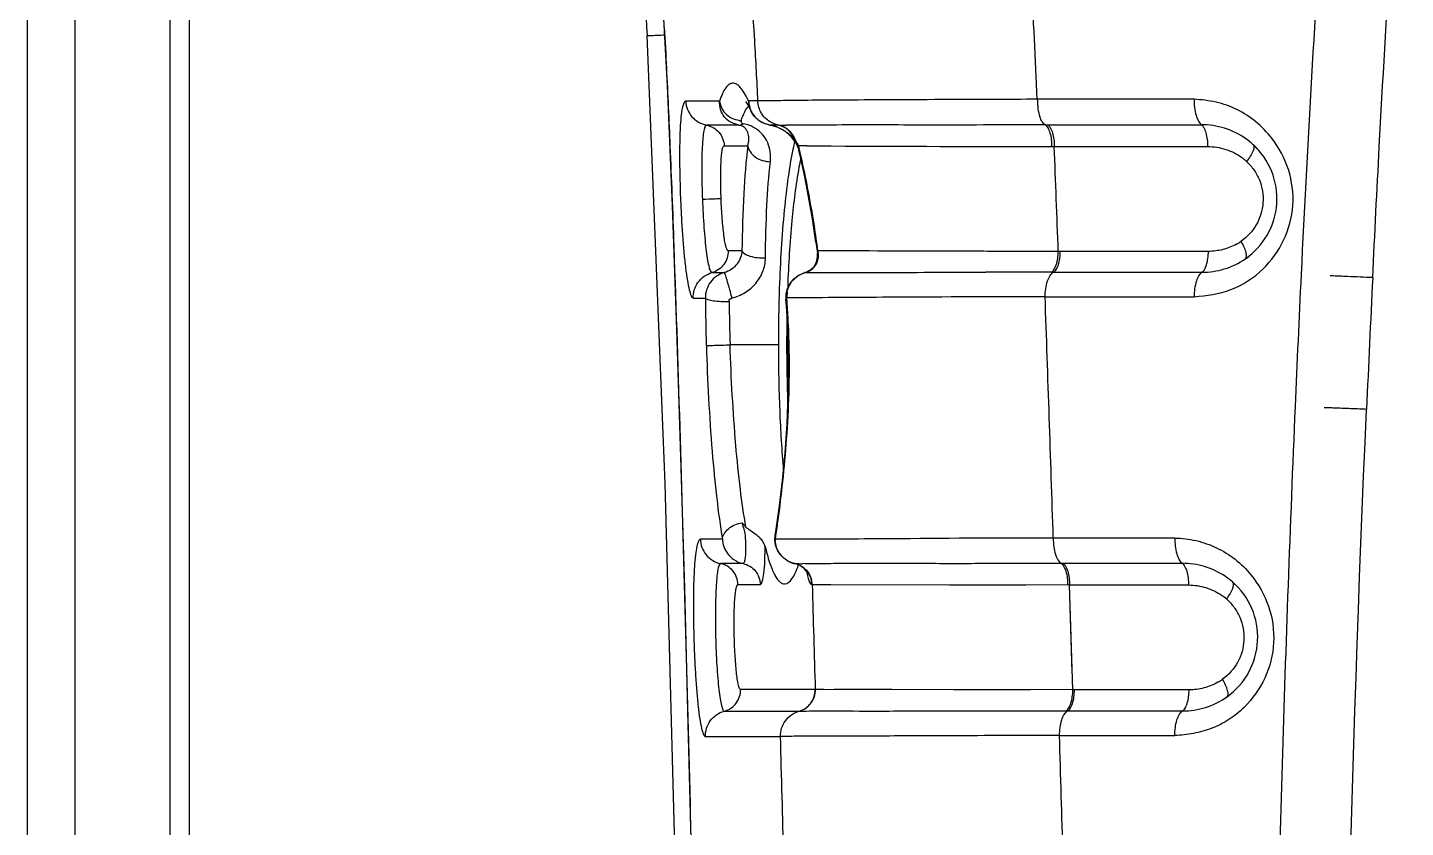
# Model space of a CAD drawing. Header units: millimetres. Extents: x -73584 to -37571, y -61249 to -50748.
# Drawn here: x -48269.71 to -48250.87, y -55077.31 to -55066.37 of the extents above; entities that cross this region are included whole.
import ezdxf

# ---------------------------------------------------------------- set-up
doc = ezdxf.new("R2010")
doc.units = ezdxf.units.MM
doc.header["$LTSCALE"] = 200
for name, color, linetype in [('1', 7, 'Continuous'), ('DIM', 3, 'Continuous'), ('SOLID_1', 7, 'Continuous')]:
    doc.layers.add(name, color=color, linetype=linetype)

# ---------------------------------------------------------------- blocks, each defined once
blk = doc.blocks.new('5569')
at = {"color": 7, "linetype": 'Continuous'}
for p, q in [((-46036.839, -55050.315), (-46036.839, -54818.218)), ((-46037.101, -55042.922), (-46037.101, -54825.611)), ((-46039.052, -55041.77), (-46039.052, -54826.763)), ((-46038.402, -55041.77), (-46038.402, -54826.763))]:
    blk.add_line(p, q, dxfattribs=at)
at = {"layer": '1', "color": 7, "linetype": 'Continuous'}
for p, q in [((-46029.588, -54890.932), (-46030.051, -54890.933)), ((-46029.214, -54890.957), (-46029.229, -54890.937)), ((-46029.171, -54890.93), (-46029.192, -54890.93)), ((-46029.065, -54890.93), (-46029.171, -54890.93)), ((-46023.099, -54890.907), (-46025.243, -54890.907)), ((-46029.323, -54891.26), (-46029.768, -54891.26)), ((-46028.896, -54891.26), (-46028.894, -54891.26)), ((-46028.787, -54891.26), (-46028.896, -54891.26)), ((-46028.779, -54891.26), (-46028.786, -54891.26)), ((-46028.621, -54891.408), (-46028.643, -54891.388)), ((-46025.137, -54891.255), (-46023, -54891.255)), ((-46029.525, -54891.542), (-46029.202, -54891.543)), ((-46028.542, -54891.512), (-46028.546, -54891.505)), ((-46028.546, -54891.505), (-46028.546, -54891.505)), ((-46028.537, -54891.521), (-46028.542, -54891.512)), ((-46028.394, -54891.543), (-46028.246, -54891.545)), ((-46028.393, -54891.544), (-46028.246, -54891.544)), ((-46025.273, -54891.552), (-46025.047, -54891.553)), ((-46025.047, -54891.553), (-46022.915, -54891.553)), ((-46022.214, -54891.607), (-46022.292, -54891.528)), ((-46028.504, -54891.594), (-46028.502, -54891.603)), ((-46028.477, -54891.715), (-46028.503, -54891.603)), ((-46028.271, -54892.862), (-46028.251, -54893.011)), ((-46029.282, -54892.979), (-46029.472, -54892.979)), ((-46027.903, -54892.981), (-46028.243, -54892.98)), ((-46024.957, -54892.988), (-46025.102, -54892.988)), ((-46024.928, -54892.988), (-46024.957, -54892.988)), ((-46022.903, -54892.988), (-46024.928, -54892.988)), ((-46022.398, -54893.09), (-46022.31, -54893.021)), ((-46029.692, -54893.279), (-46029.524, -54893.279)), ((-46028.42, -54893.278), (-46028.425, -54893.279)), ((-46028.425, -54893.279), (-46028.425, -54893.279)), ((-46026.043, -54893.273), (-46025.946, -54893.273)), ((-46025.053, -54893.274), (-46022.993, -54893.274)), ((-46028.657, -54893.474), (-46028.658, -54893.492)), ((-46029.948, -54893.628), (-46029.782, -54893.628)), ((-46028.679, -54893.64), (-46028.679, -54893.64)), ((-46028.509, -54893.624), (-46028.669, -54893.625)), ((-46028.668, -54893.639), (-46028.669, -54893.625)), ((-46025.136, -54893.608), (-46023.099, -54893.608)), ((-46028.667, -54893.827), (-46028.668, -54893.867)), ((-46028.784, -54894.266), (-46029.445, -54894.266)), ((-46029.549, -54896.926), (-46029.851, -54896.926)), ((-46028.827, -54896.874), (-46028.826, -54896.869)), ((-46028.825, -54896.925), (-46028.827, -54896.874)), ((-46023.363, -54896.91), (-46025.025, -54896.91)), ((-46029.266, -54897.259), (-46029.574, -54897.259)), ((-46028.563, -54897.259), (-46028.563, -54897.259)), ((-46028.561, -54897.259), (-46028.563, -54897.259)), ((-46028.557, -54897.259), (-46028.561, -54897.259)), ((-46024.919, -54897.255), (-46023.262, -54897.255)), ((-46029.337, -54897.545), (-46029.03, -54897.545)), ((-46028.326, -54897.545), (-46028.322, -54897.545)), ((-46028.323, -54897.545), (-46024.803, -54897.551)), ((-46028.067, -54897.546), (-46026.444, -54897.55)), ((-46024.766, -54898.748), (-46024.803, -54897.551)), ((-46024.758, -54898.987), (-46024.803, -54897.551)), ((-46024.803, -54897.551), (-46023.176, -54897.552)), ((-46022.496, -54897.587), (-46022.574, -54897.511)), ((-46028.164, -54898.981), (-46029.3, -54898.98)), ((-46024.758, -54898.987), (-46028.277, -54898.981)), ((-46027.821, -54898.982), (-46028.019, -54898.981)), ((-46023.168, -54898.987), (-46024.758, -54898.987)), ((-46022.649, -54899.081), (-46022.561, -54899.011)), ((-46029.523, -54899.278), (-46028.502, -54899.278)), ((-46028.501, -54899.278), (-46028.498, -54899.278)), ((-46024.853, -54899.275), (-46023.258, -54899.275)), ((-46029.782, -54899.625), (-46028.755, -54899.625)), ((-46024.94, -54899.611), (-46023.363, -54899.611))]:
    blk.add_line(p, q, dxfattribs=at)
for points in [[(-46029.882, -54905.249), (-46029.922, -54903.371), (-46029.968, -54901.381), (-46030.016, -54899.458), (-46030.065, -54897.599), (-46030.118, -54895.799), (-46030.172, -54894.055), (-46030.231, -54892.365), (-46030.299, -54890.724), (-46030.388, -54889.13), (-46030.504, -54887.581), (-46030.664, -54886.077), (-46030.891, -54884.627), (-46031.201, -54883.234), (-46031.556, -54882.042)], [(-46029.17, -54891.041), (-46029.185, -54891.01), (-46029.214, -54890.957)], [(-46028.894, -54891.26), (-46028.901, -54891.259), (-46028.916, -54891.256), (-46028.932, -54891.252), (-46028.948, -54891.247), (-46028.966, -54891.241), (-46028.984, -54891.234), (-46029.002, -54891.226), (-46029.02, -54891.217), (-46029.037, -54891.207), (-46029.052, -54891.196), (-46029.067, -54891.185), (-46029.08, -54891.174), (-46029.093, -54891.161), (-46029.104, -54891.149), (-46029.115, -54891.136), (-46029.125, -54891.124), (-46029.133, -54891.111), (-46029.141, -54891.099), (-46029.148, -54891.086), (-46029.154, -54891.075), (-46029.159, -54891.064), (-46029.162, -54891.056), (-46029.164, -54891.053)], [(-46028.643, -54891.388), (-46028.667, -54891.368), (-46028.692, -54891.349), (-46028.718, -54891.331), (-46028.745, -54891.314), (-46028.774, -54891.3), (-46028.804, -54891.286), (-46028.838, -54891.274), (-46028.876, -54891.264), (-46028.894, -54891.26)], [(-46028.546, -54891.505), (-46028.548, -54891.501), (-46028.564, -54891.476), (-46028.582, -54891.453), (-46028.601, -54891.43), (-46028.621, -54891.408)], [(-46028.504, -54891.594), (-46028.517, -54891.556), (-46028.535, -54891.519)], [(-46028.271, -54892.862), (-46028.319, -54892.543), (-46028.37, -54892.243), (-46028.423, -54891.966), (-46028.477, -54891.715)], [(-46028.425, -54893.279), (-46028.396, -54893.269), (-46028.338, -54893.236), (-46028.292, -54893.188), (-46028.262, -54893.129), (-46028.249, -54893.064), (-46028.251, -54893.011)], [(-46027.905, -54892.981), (-46028.09, -54892.981), (-46028.243, -54892.98)], [(-46028.679, -54893.64), (-46028.677, -54893.57), (-46028.659, -54893.495), (-46028.624, -54893.425), (-46028.574, -54893.364), (-46028.512, -54893.316), (-46028.442, -54893.284), (-46028.425, -54893.279)], [(-46028.648, -54894.273), (-46028.652, -54894.137), (-46028.659, -54893.967), (-46028.669, -54893.797), (-46028.68, -54893.64)], [(-46028.826, -54896.869), (-46028.813, -54896.786), (-46028.767, -54896.471), (-46028.726, -54896.122), (-46028.692, -54895.745), (-46028.665, -54895.347), (-46028.649, -54894.935), (-46028.645, -54894.513), (-46028.648, -54894.273)], [(-46028.563, -54897.259), (-46028.594, -54897.251), (-46028.655, -54897.225), (-46028.711, -54897.186), (-46028.759, -54897.136), (-46028.796, -54897.076), (-46028.822, -54897.006), (-46028.831, -54896.932), (-46028.827, -54896.874)], [(-46028.498, -54897.281), (-46028.545, -54897.263), (-46028.562, -54897.259)], [(-46028.387, -54897.378), (-46028.386, -54897.383), (-46028.383, -54897.392), (-46028.384, -54897.388), (-46028.392, -54897.375), (-46028.407, -54897.353), (-46028.43, -54897.328), (-46028.46, -54897.304), (-46028.498, -54897.281)], [(-46028.323, -54897.545), (-46028.21, -54897.545), (-46028.067, -54897.546)], [(-46026.444, -54897.55), (-46025.941, -54897.55), (-46025.402, -54897.551)], [(-46028.281, -54898.981), (-46028.468, -54898.981), (-46028.652, -54898.981), (-46028.83, -54898.981), (-46029, -54898.981), (-46029.157, -54898.98), (-46029.3, -54898.98)], [(-46026.383, -54898.985), (-46027.232, -54898.983), (-46027.821, -54898.982)], [(-46025.335, -54898.985), (-46025.877, -54898.985), (-46026.383, -54898.985)], [(-46029.782, -54899.625), (-46029.638, -54899.624), (-46029.48, -54899.625)]]:
    blk.add_lwpolyline(points, dxfattribs=at)
for centre, radius, start, end in [((-46134.1, -54895.68), 103.92, 2.86613, 3.17436), ((-46157.202, -54896.814), 127.049, 2.37575, 2.85562), ((-46030.476, -54891.525), 1.415, 24.8482, 25.4213), ((-46028.935, -54890.935), 0.258, 204.1982, 214.2335), ((-46028.845, -54891.549), 0.295, 38.6478, 78.5603), ((-46028.595, -54879.167), 12.094, 269.1305, 269.6067), ((-46028.852, -54891.554), 0.304, 19.1672, 38.6278), ((-46204.693, -54898.808), 174.582, 2.16446, 2.38376), ((-46024.855, -54892.352), 3.807, 166.7257, 168.49), ((-46028.909, -54891.732), 0.442, 36.7637, 38.9834), ((-46028.9, -54891.73), 0.436, 34.9231, 36.9016), ((-46028.393, -54891.442), 0.161, 189.3797, 202.7281), ((-46028.885, -54891.719), 0.417, 32.8833, 34.9227), ((-46028.387, -54891.439), 0.167, 202.7153, 208.2101), ((-46028.331, -54891.562), 0.177, 173.8518, 186.9035), ((-46028.612, -54939.539), 47.995, 89.7384, 89.8744), ((-46038.598, -54893.993), 10.384, 13.3522, 13.6478), ((-46028.337, -54891.563), 0.171, 186.9555, 192.3635), ((-46024.793, -54170.051), 721.502, 269.725766, 269.961857), ((-46307.303, -54903.194), 282.531, 2.07018, 2.36144), ((-46022.967, -54892.266), 1.001, 304.6477, 47.5268), ((-46022.996, -54892.299), 1.044, 47.5524, 54.4547), ((-46024.187, -54892.627), 4.387, 167.9367, 169.6234), ((-46039.568, -54894.222), 11.381, 12.5622, 13.3422), ((-46022.897, -54892.32), 0.763, 47.4882, 53.0475), ((-46277.977, -54901.575), 247.919, 2.0006, 2.16387), ((-46022.853, -54892.284), 0.691, 298.9227, 305.0506), ((-46611.177, -54913.125), 581.319, 1.73243, 1.99181), ((-46028.505, -54893.045), 0.27, 7.7997, 13.9155), ((-46025.85, -55166.359), 273.086, 89.83273, 90.01998), ((-45695.194, -54908.894), 326.814, 177.26608, 177.58295), ((-45998.466, -54893.316), 31.318, 180.5707, 181.7566), ((-46006.544, -54894.256), 22.24, 178.4045, 179.0188), ((-46007.399, -54894.232), 21.385, 178.008, 178.4037), ((-46028.308, -54893.614), 0.361, 169.5034, 181.7425), ((-46040.693, -54894.554), 12.06, 3.3868, 4.3497), ((-47118.464, -54932.252), 1094.01, 1.851284, 2.024287), ((-45999.795, -54893.276), 29.666, 180.7651, 181.913), ((-46040.557, -54894.546), 11.924, 1.3106, 3.3897), ((-46005.955, -54894.266), 22.829, 179.0174, 180.0006), ((-46007.189, -54894.266), 21.482, 178.9347, 180.0007), ((-46007.471, -54894.268), 21.2, 179.996, 182.2362), ((-46890.321, -54921.604), 860.591, 1.380618, 1.734818), ((-46039.499, -54895.213), 10.81, 351.1432, 352.2936), ((-46037.593, -54895.507), 8.881, 350.8109, 351.1276), ((-46025.261, -54972.998), 76.088, 89.82246, 89.98384), ((-46024.162, -54896.916), 0.863, 179.5591, 184.3976), ((-46028.49, -54896.932), 0.335, 244.1199, 246.6613), ((-46028.491, -54896.934), 0.333, 246.6585, 257.9178), ((-46028.622, -54897.545), 0.293, 69.107, 77.9764), ((-46028.364, -54885.969), 11.292, 269.0202, 269.5359), ((-46028.632, -54897.553), 0.306, 1.4448, 14.1202), ((-46028.628, -54897.553), 0.306, 1.4644, 14.0255), ((-45352.531, -54878.841), 676.049, 181.585407, 181.707108), ((-46023.259, -54898.3), 1.045, 49.0364, 55.702), ((-46023.23, -54898.266), 1.001, 305.5174, 49.0101), ((-46023.159, -54898.32), 0.765, 48.9684, 54.6284), ((-46023.117, -54898.279), 0.695, 299.6479, 305.9208), ((-46864.239, -54923.119), 835.814, 1.384518, 1.610751), ((-46834.299, -54924.336), 809.737, 1.516098, 1.749797)]:
    blk.add_arc(centre, radius, start, end, dxfattribs=at)
for points, knots in [([(-46021.175, -54886.092), (-46021.226, -54886.692), (-46021.415, -54889.095), (-46021.55, -54891.501), (-46021.636, -54893.306)], [0, 0, 0, 0, 0.250138, 1, 1, 1, 1]), ([(-46025.243, -54890.907), (-46025.268, -54890.356), (-46025.323, -54889.255), (-46025.396, -54888.154), (-46025.44, -54887.604)], [0, 0, 0, 0, 0.499549, 1, 1, 1, 1]), ([(-46029.063, -54890.93), (-46029.076, -54890.656), (-46029.136, -54889.561), (-46029.22, -54888.466), (-46029.306, -54887.647)], [0, 0, 0, 0, 0.249896, 1, 1, 1, 1]), ([(-46029.198, -54890.918), (-46029.214, -54890.883), (-46029.246, -54890.823), (-46029.299, -54890.748), (-46029.351, -54890.7), (-46029.409, -54890.682), (-46029.465, -54890.704), (-46029.511, -54890.756), (-46029.553, -54890.834), (-46029.576, -54890.897), (-46029.588, -54890.932)], [0, 0, 0, 0, 0.177699, 0.318439, 0.424728, 0.506879, 0.587481, 0.690036, 0.826296, 1, 1, 1, 1]), ([(-46030.051, -54890.933), (-46030.063, -54890.937), (-46030.077, -54890.959), (-46030.089, -54890.992), (-46030.105, -54891.054), (-46030.119, -54891.16), (-46030.129, -54891.321), (-46030.135, -54891.521), (-46030.136, -54891.84), (-46030.127, -54892.178), (-46030.111, -54892.523), (-46030.096, -54892.772), (-46030.077, -54893.002), (-46030.055, -54893.204), (-46030.032, -54893.373), (-46030.008, -54893.501), (-46029.985, -54893.58), (-46029.966, -54893.618), (-46029.954, -54893.627), (-46029.948, -54893.628)], [0, 0, 0, 0, 0.013566, 0.025002, 0.040222, 0.082882, 0.14243, 0.21705, 0.30285, 0.492169, 0.588586, 0.681135, 0.766301, 0.841552, 0.904632, 0.953076, 0.984862, 0.994277, 1, 1, 1, 1]), ([(-46030.051, -54890.933), (-46030.047, -54891.009), (-46029.987, -54891.164), (-46029.843, -54891.246), (-46029.768, -54891.26)], [0, 0, 0, 0, 0.497554, 1, 1, 1, 1]), ([(-46029.588, -54890.932), (-46029.581, -54891.001), (-46029.524, -54891.106), (-46029.4, -54891.179), (-46029.327, -54891.196), (-46029.292, -54891.198)], [0, 0, 0, 0, 0.486626, 0.749849, 1, 1, 1, 1]), ([(-46029.323, -54891.26), (-46029.362, -54891.252), (-46029.437, -54891.228), (-46029.53, -54891.153), (-46029.58, -54891.047), (-46029.588, -54890.97), (-46029.588, -54890.932)], [0, 0, 0, 0, 0.255692, 0.505668, 0.753215, 1, 1, 1, 1]), ([(-46029.292, -54891.198), (-46029.279, -54891.156), (-46029.253, -54891.087), (-46029.212, -54891.022), (-46029.189, -54891.001)], [0, 0, 0, 0, 0.585369, 1, 1, 1, 1]), ([(-46029.192, -54890.93), (-46029.192, -54890.94), (-46029.191, -54890.977), (-46029.181, -54891.015), (-46029.17, -54891.041)], [0, 0, 0, 0, 0.241439, 1, 1, 1, 1]), ([(-46029.192, -54890.93), (-46029.19, -54890.943), (-46029.184, -54890.993), (-46029.169, -54891.043), (-46029.151, -54891.077)], [0, 0, 0, 0, 0.246784, 1, 1, 1, 1]), ([(-46028.982, -54891.145), (-46028.995, -54891.129), (-46029.039, -54891.066), (-46029.062, -54890.988), (-46029.065, -54890.931)], [0, 0, 0, 0, 0.260768, 1, 1, 1, 1]), ([(-46027.453, -54890.916), (-46027.665, -54890.917), (-46028.034, -54890.919), (-46028.505, -54890.922), (-46028.829, -54890.928), (-46028.998, -54890.927), (-46029.063, -54890.93)], [0, 0, 0, 0, 0.395651, 0.686977, 0.878373, 1, 1, 1, 1]), ([(-46025.243, -54890.907), (-46025.443, -54890.908), (-46026.179, -54890.91), (-46026.916, -54890.913), (-46027.453, -54890.916)], [0, 0, 0, 0, 0.270812, 1, 1, 1, 1]), ([(-46025.243, -54890.907), (-46025.243, -54890.95), (-46025.238, -54891.032), (-46025.22, -54891.112), (-46025.207, -54891.148)], [0, 0, 0, 0, 0.52807, 1, 1, 1, 1]), ([(-46023.099, -54890.907), (-46023.099, -54890.98), (-46023.09, -54891.085), (-46023.047, -54891.201), (-46023.017, -54891.243), (-46023, -54891.255)], [0, 0, 0, 0, 0.596458, 0.830155, 1, 1, 1, 1]), ([(-46022.036, -54891.44), (-46022.1, -54891.358), (-46022.245, -54891.208), (-46022.463, -54891.066), (-46022.652, -54890.986), (-46022.847, -54890.931), (-46022.998, -54890.913), (-46023.099, -54890.907)], [0, 0, 0, 0, 0.254776, 0.505766, 0.630039, 0.753626, 1, 1, 1, 1]), ([(-46029.292, -54891.198), (-46029.294, -54891.205), (-46029.295, -54891.218), (-46029.284, -54891.235), (-46029.273, -54891.24), (-46029.266, -54891.241)], [0, 0, 0, 0, 0.398678, 0.632776, 1, 1, 1, 1]), ([(-46028.786, -54891.26), (-46028.804, -54891.256), (-46028.878, -54891.235), (-46028.944, -54891.189), (-46028.982, -54891.145)], [0, 0, 0, 0, 0.242536, 1, 1, 1, 1]), ([(-46025.137, -54891.255), (-46025.153, -54891.245), (-46025.181, -54891.211), (-46025.199, -54891.171), (-46025.207, -54891.148)], [0, 0, 0, 0, 0.431397, 1, 1, 1, 1]), ([(-46029.768, -54891.26), (-46029.777, -54891.26), (-46029.789, -54891.28), (-46029.797, -54891.307), (-46029.808, -54891.358), (-46029.818, -54891.443), (-46029.827, -54891.568), (-46029.831, -54891.72), (-46029.833, -54891.96), (-46029.828, -54892.149), (-46029.823, -54892.279)], [0, 0, 0, 0, 0.026716, 0.051752, 0.085362, 0.177654, 0.300996, 0.450866, 0.62175, 1, 1, 1, 1]), ([(-46029.768, -54891.26), (-46029.704, -54891.273), (-46029.579, -54891.343), (-46029.528, -54891.477), (-46029.525, -54891.542)], [0, 0, 0, 0, 0.499178, 1, 1, 1, 1]), ([(-46029.323, -54891.26), (-46029.319, -54891.261), (-46029.298, -54891.261), (-46029.279, -54891.251), (-46029.266, -54891.241)], [0, 0, 0, 0, 0.223861, 1, 1, 1, 1]), ([(-46029.202, -54891.543), (-46029.194, -54891.514), (-46029.185, -54891.459), (-46029.192, -54891.391), (-46029.209, -54891.344), (-46029.228, -54891.309), (-46029.266, -54891.276), (-46029.302, -54891.265), (-46029.323, -54891.26)], [0, 0, 0, 0, 0.253993, 0.473057, 0.578822, 0.688123, 0.811508, 1, 1, 1, 1]), ([(-46029.151, -54891.277), (-46029.159, -54891.273), (-46029.197, -54891.258), (-46029.236, -54891.247), (-46029.266, -54891.241)], [0, 0, 0, 0, 0.232513, 1, 1, 1, 1]), ([(-46029.018, -54891.37), (-46029.027, -54891.361), (-46029.067, -54891.324), (-46029.113, -54891.294), (-46029.151, -54891.277)], [0, 0, 0, 0, 0.231971, 1, 1, 1, 1]), ([(-46028.929, -54891.505), (-46028.934, -54891.492), (-46028.957, -54891.443), (-46028.99, -54891.399), (-46029.018, -54891.37)], [0, 0, 0, 0, 0.247518, 1, 1, 1, 1]), ([(-46028.896, -54891.26), (-46028.887, -54891.261), (-46028.856, -54891.267), (-46028.826, -54891.276), (-46028.806, -54891.284)], [0, 0, 0, 0, 0.283908, 1, 1, 1, 1]), ([(-46028.806, -54891.284), (-46028.779, -54891.294), (-46028.73, -54891.318), (-46028.647, -54891.371), (-46028.594, -54891.419), (-46028.565, -54891.455)], [0, 0, 0, 0, 0.287109, 0.540554, 1, 1, 1, 1]), ([(-46027.989, -54891.259), (-46028.067, -54891.259), (-46028.297, -54891.261), (-46028.527, -54891.262), (-46028.678, -54891.261)], [0, 0, 0, 0, 0.339597, 1, 1, 1, 1]), ([(-46025.137, -54891.255), (-46025.417, -54891.257), (-46025.959, -54891.259), (-46026.91, -54891.261), (-46027.581, -54891.256), (-46027.989, -54891.259)], [0, 0, 0, 0, 0.294525, 0.570008, 1, 1, 1, 1]), ([(-46025.137, -54891.255), (-46025.122, -54891.265), (-46025.094, -54891.301), (-46025.055, -54891.4), (-46025.046, -54891.489), (-46025.047, -54891.553)], [0, 0, 0, 0, 0.173118, 0.407596, 1, 1, 1, 1]), ([(-46025.101, -54891.255), (-46025.086, -54891.265), (-46025.059, -54891.3), (-46025.031, -54891.37), (-46025.015, -54891.457), (-46025.011, -54891.52), (-46025.011, -54891.553)], [0, 0, 0, 0, 0.169063, 0.406751, 0.697843, 1, 1, 1, 1]), ([(-46023, -54891.255), (-46022.985, -54891.265), (-46022.96, -54891.301), (-46022.934, -54891.37), (-46022.918, -54891.457), (-46022.915, -54891.52), (-46022.915, -54891.553)], [0, 0, 0, 0, 0.165848, 0.403076, 0.695651, 1, 1, 1, 1]), ([(-46022.389, -54891.449), (-46022.478, -54891.386), (-46022.676, -54891.288), (-46022.893, -54891.255), (-46023, -54891.255)], [0, 0, 0, 0, 0.506315, 1, 1, 1, 1]), ([(-46029.567, -54892.268), (-46029.571, -54892.176), (-46029.574, -54892.041), (-46029.572, -54891.871), (-46029.568, -54891.762), (-46029.562, -54891.673), (-46029.553, -54891.605), (-46029.544, -54891.564), (-46029.532, -54891.544), (-46029.525, -54891.542)], [0, 0, 0, 0, 0.377763, 0.548513, 0.698358, 0.82213, 0.914857, 0.972278, 1, 1, 1, 1]), ([(-46029.202, -54891.543), (-46029.228, -54891.76), (-46029.264, -54892.238), (-46029.278, -54892.718), (-46029.282, -54892.979)], [0, 0, 0, 0, 0.455259, 1, 1, 1, 1]), ([(-46029.202, -54891.543), (-46029.198, -54891.571), (-46029.173, -54891.631), (-46029.101, -54891.703), (-46029.003, -54891.749), (-46028.93, -54891.76), (-46028.894, -54891.761)], [0, 0, 0, 0, 0.211669, 0.462335, 0.735867, 1, 1, 1, 1]), ([(-46028.894, -54891.761), (-46028.89, -54891.716), (-46028.889, -54891.628), (-46028.912, -54891.543), (-46028.929, -54891.505)], [0, 0, 0, 0, 0.517688, 1, 1, 1, 1]), ([(-46022.915, -54891.553), (-46022.831, -54891.553), (-46022.66, -54891.579), (-46022.507, -54891.659), (-46022.439, -54891.71)], [0, 0, 0, 0, 0.497073, 1, 1, 1, 1]), ([(-46022.292, -54891.528), (-46022.283, -54891.536), (-46022.279, -54891.558), (-46022.284, -54891.586), (-46022.298, -54891.629), (-46022.331, -54891.688), (-46022.363, -54891.734), (-46022.382, -54891.758)], [0, 0, 0, 0, 0.12881, 0.224263, 0.34391, 0.649876, 1, 1, 1, 1]), ([(-46022.158, -54893.229), (-46022.042, -54893.116), (-46021.847, -54892.846), (-46021.716, -54892.361), (-46021.78, -54891.863), (-46021.937, -54891.568), (-46022.036, -54891.44)], [0, 0, 0, 0, 0.247722, 0.499825, 0.752104, 1, 1, 1, 1]), ([(-46028.961, -54893.078), (-46028.958, -54892.838), (-46028.947, -54892.399), (-46028.916, -54891.959), (-46028.894, -54891.761)], [0, 0, 0, 0, 0.545931, 1, 1, 1, 1]), ([(-46028.586, -54891.592), (-46028.612, -54891.717), (-46028.656, -54891.992), (-46028.729, -54892.624), (-46028.759, -54893.132), (-46028.771, -54893.489)], [0, 0, 0, 0, 0.200245, 0.438788, 1, 1, 1, 1]), ([(-46028.243, -54892.98), (-46028.258, -54892.867), (-46028.318, -54892.454), (-46028.394, -54892.043), (-46028.46, -54891.746)], [0, 0, 0, 0, 0.273064, 1, 1, 1, 1]), ([(-46022.382, -54891.758), (-46022.345, -54891.793), (-46022.276, -54891.871), (-46022.175, -54892.055), (-46022.133, -54892.324), (-46022.226, -54892.633), (-46022.372, -54892.791), (-46022.456, -54892.85)], [0, 0, 0, 0, 0.123058, 0.247994, 0.500985, 0.75374, 1, 1, 1, 1]), ([(-46028.503, -54891.837), (-46028.547, -54892.078), (-46028.612, -54892.623), (-46028.646, -54893.171), (-46028.657, -54893.474)], [0, 0, 0, 0, 0.446498, 1, 1, 1, 1]), ([(-46029.567, -54892.268), (-46029.594, -54892.27), (-46029.68, -54892.273), (-46029.765, -54892.276), (-46029.823, -54892.279)], [0, 0, 0, 0, 0.318138, 1, 1, 1, 1]), ([(-46029.823, -54892.279), (-46029.818, -54892.407), (-46029.808, -54892.592), (-46029.789, -54892.828), (-46029.772, -54892.978), (-46029.755, -54893.1), (-46029.735, -54893.194), (-46029.72, -54893.248), (-46029.701, -54893.279), (-46029.692, -54893.279)], [0, 0, 0, 0, 0.377515, 0.548047, 0.697676, 0.820979, 0.913522, 0.972643, 1, 1, 1, 1]), ([(-46029.472, -54892.979), (-46029.478, -54892.979), (-46029.492, -54892.957), (-46029.503, -54892.918), (-46029.518, -54892.852), (-46029.53, -54892.765), (-46029.542, -54892.659), (-46029.556, -54892.491), (-46029.564, -54892.359), (-46029.567, -54892.268)], [0, 0, 0, 0, 0.027643, 0.086582, 0.179346, 0.302811, 0.45245, 0.622921, 1, 1, 1, 1]), ([(-46022.519, -54892.889), (-46022.578, -54892.922), (-46022.703, -54892.972), (-46022.837, -54892.987), (-46022.903, -54892.988)], [0, 0, 0, 0, 0.502958, 1, 1, 1, 1]), ([(-46022.398, -54893.09), (-46022.389, -54893.083), (-46022.382, -54893.062), (-46022.383, -54893.033), (-46022.391, -54892.989), (-46022.415, -54892.926), (-46022.441, -54892.876), (-46022.456, -54892.85)], [0, 0, 0, 0, 0.12911, 0.224636, 0.344297, 0.650139, 1, 1, 1, 1]), ([(-46029.472, -54892.979), (-46029.47, -54893.045), (-46029.511, -54893.181), (-46029.629, -54893.261), (-46029.692, -54893.279)], [0, 0, 0, 0, 0.500759, 1, 1, 1, 1]), ([(-46029.282, -54892.979), (-46029.286, -54893.042), (-46029.334, -54893.177), (-46029.455, -54893.26), (-46029.524, -54893.279)], [0, 0, 0, 0, 0.469473, 1, 1, 1, 1]), ([(-46029.421, -54893.627), (-46029.358, -54893.61), (-46029.235, -54893.561), (-46029.085, -54893.433), (-46028.986, -54893.266), (-46028.962, -54893.14), (-46028.961, -54893.078)], [0, 0, 0, 0, 0.255082, 0.50894, 0.758359, 1, 1, 1, 1]), ([(-46029.282, -54892.979), (-46029.276, -54892.995), (-46029.241, -54893.028), (-46029.134, -54893.07), (-46029.032, -54893.08), (-46028.961, -54893.078)], [0, 0, 0, 0, 0.145762, 0.382436, 1, 1, 1, 1]), ([(-46028.42, -54893.278), (-46028.389, -54893.27), (-46028.331, -54893.243), (-46028.266, -54893.175), (-46028.235, -54893.092), (-46028.234, -54893.035), (-46028.238, -54893.008)], [0, 0, 0, 0, 0.27098, 0.528796, 0.770101, 1, 1, 1, 1]), ([(-46028.243, -54892.98), (-46028.245, -54892.982), (-46028.25, -54892.992), (-46028.252, -54893.002), (-46028.251, -54893.01)], [0, 0, 0, 0, 0.26766, 1, 1, 1, 1]), ([(-46025.102, -54892.988), (-46025.395, -54892.988), (-46026.329, -54892.987), (-46027.262, -54892.984), (-46027.903, -54892.981)], [0, 0, 0, 0, 0.313433, 1, 1, 1, 1]), ([(-46025.053, -54893.274), (-46025.038, -54893.266), (-46025.009, -54893.233), (-46024.968, -54893.138), (-46024.958, -54893.05), (-46024.957, -54892.988)], [0, 0, 0, 0, 0.168724, 0.40014, 1, 1, 1, 1]), ([(-46025.024, -54893.274), (-46025.009, -54893.266), (-46024.98, -54893.233), (-46024.951, -54893.167), (-46024.933, -54893.082), (-46024.928, -54893.02), (-46024.928, -54892.988)], [0, 0, 0, 0, 0.164597, 0.399226, 0.691829, 1, 1, 1, 1]), ([(-46022.993, -54893.274), (-46022.979, -54893.266), (-46022.952, -54893.233), (-46022.925, -54893.167), (-46022.908, -54893.082), (-46022.903, -54893.02), (-46022.903, -54892.988)], [0, 0, 0, 0, 0.161121, 0.395195, 0.689386, 1, 1, 1, 1]), ([(-46022.993, -54893.274), (-46022.89, -54893.274), (-46022.678, -54893.243), (-46022.486, -54893.15), (-46022.398, -54893.089)], [0, 0, 0, 0, 0.493134, 1, 1, 1, 1]), ([(-46029.948, -54893.628), (-46029.951, -54893.553), (-46029.915, -54893.432), (-46029.802, -54893.325), (-46029.729, -54893.289), (-46029.692, -54893.279)], [0, 0, 0, 0, 0.485795, 0.746434, 1, 1, 1, 1]), ([(-46029.524, -54893.279), (-46029.598, -54893.299), (-46029.734, -54893.393), (-46029.784, -54893.551), (-46029.782, -54893.628)], [0, 0, 0, 0, 0.500863, 1, 1, 1, 1]), ([(-46029.524, -54893.279), (-46029.523, -54893.279), (-46029.522, -54893.282), (-46029.52, -54893.287), (-46029.517, -54893.295), (-46029.51, -54893.313), (-46029.5, -54893.345), (-46029.486, -54893.391), (-46029.47, -54893.447), (-46029.448, -54893.526), (-46029.431, -54893.587), (-46029.421, -54893.627)], [0, 0, 0, 0, 0.007013, 0.022398, 0.04702, 0.081618, 0.181532, 0.317546, 0.48147, 0.659079, 1, 1, 1, 1]), ([(-46028.603, -54893.406), (-46028.58, -54893.375), (-46028.526, -54893.321), (-46028.456, -54893.288), (-46028.42, -54893.278)], [0, 0, 0, 0, 0.502885, 1, 1, 1, 1]), ([(-46028.42, -54893.278), (-46028.128, -54893.276), (-46027.336, -54893.277), (-46026.544, -54893.273), (-46026.043, -54893.273)], [0, 0, 0, 0, 0.367908, 1, 1, 1, 1]), ([(-46025.136, -54893.608), (-46025.135, -54893.536), (-46025.123, -54893.433), (-46025.075, -54893.322), (-46025.042, -54893.284), (-46025.024, -54893.274)], [0, 0, 0, 0, 0.599883, 0.83129, 1, 1, 1, 1]), ([(-46023.099, -54893.608), (-46022.929, -54893.593), (-46022.582, -54893.547), (-46022.282, -54893.351), (-46022.158, -54893.229)], [0, 0, 0, 0, 0.495188, 1, 1, 1, 1]), ([(-46022.993, -54893.274), (-46023.011, -54893.284), (-46023.042, -54893.322), (-46023.087, -54893.434), (-46023.098, -54893.536), (-46023.099, -54893.608)], [0, 0, 0, 0, 0.164975, 0.395886, 1, 1, 1, 1]), ([(-46028.663, -54893.548), (-46028.66, -54893.535), (-46028.648, -54893.485), (-46028.625, -54893.437), (-46028.603, -54893.406)], [0, 0, 0, 0, 0.252299, 1, 1, 1, 1]), ([(-46029.782, -54893.628), (-46029.779, -54893.632), (-46029.768, -54893.639), (-46029.732, -54893.653), (-46029.664, -54893.665), (-46029.567, -54893.673), (-46029.495, -54893.673), (-46029.459, -54893.672)], [0, 0, 0, 0, 0.04462, 0.116533, 0.349926, 0.668879, 1, 1, 1, 1]), ([(-46029.459, -54893.672), (-46029.459, -54893.662), (-46029.45, -54893.64), (-46029.431, -54893.629), (-46029.421, -54893.627)], [0, 0, 0, 0, 0.496405, 1, 1, 1, 1]), ([(-46028.669, -54893.625), (-46028.67, -54893.626), (-46028.675, -54893.63), (-46028.68, -54893.636), (-46028.679, -54893.64)], [0, 0, 0, 0, 0.329307, 1, 1, 1, 1]), ([(-46025.136, -54893.608), (-46025.822, -54893.609), (-46026.946, -54893.614), (-46028.071, -54893.62), (-46028.509, -54893.624)], [0, 0, 0, 0, 0.610014, 1, 1, 1, 1]), ([(-46029.769, -54894.276), (-46029.732, -54894.275), (-46029.624, -54894.271), (-46029.516, -54894.269), (-46029.445, -54894.266)], [0, 0, 0, 0, 0.335052, 1, 1, 1, 1]), ([(-46029.769, -54894.276), (-46029.754, -54894.759), (-46029.718, -54895.459), (-46029.634, -54896.342), (-46029.58, -54896.741), (-46029.549, -54896.926)], [0, 0, 0, 0, 0.545651, 0.789452, 1, 1, 1, 1]), ([(-46029.228, -54896.759), (-46029.258, -54896.589), (-46029.311, -54896.216), (-46029.394, -54895.385), (-46029.429, -54894.724), (-46029.445, -54894.266)], [0, 0, 0, 0, 0.207722, 0.451105, 1, 1, 1, 1]), ([(-46028.787, -54896.662), (-46028.763, -54896.488), (-46028.719, -54896.12), (-46028.666, -54895.541), (-46028.633, -54894.919), (-46028.631, -54894.491), (-46028.636, -54894.274)], [0, 0, 0, 0, 0.219636, 0.464574, 0.727581, 1, 1, 1, 1]), ([(-46028.784, -54894.266), (-46028.784, -54894.565), (-46028.773, -54895.14), (-46028.739, -54895.714), (-46028.714, -54895.989)], [0, 0, 0, 0, 0.519769, 1, 1, 1, 1]), ([(-46028.636, -54894.274), (-46028.638, -54894.274), (-46028.641, -54894.274), (-46028.645, -54894.274), (-46028.647, -54894.273), (-46028.648, -54894.274), (-46028.648, -54894.273)], [0, 0, 0, 0, 0.419907, 0.733657, 0.930522, 1, 1, 1, 1]), ([(-46021.718, -54895.111), (-46021.787, -54896.742), (-46021.904, -54900.004), (-46022.033, -54904.898), (-46022.103, -54909.793), (-46022.145, -54916.32), (-46022.131, -54924.478), (-46022.106, -54931.004), (-46022.106, -54934.266)], [0, 0, 0, 0, 0.125018, 0.25004, 0.375054, 0.500059, 0.750047, 1, 1, 1, 1]), ([(-46029.549, -54896.926), (-46029.547, -54896.9), (-46029.528, -54896.845), (-46029.468, -54896.775), (-46029.382, -54896.724), (-46029.315, -54896.705), (-46029.281, -54896.7)], [0, 0, 0, 0, 0.204779, 0.449929, 0.724641, 1, 1, 1, 1]), ([(-46029.228, -54896.759), (-46029.233, -54896.754), (-46029.251, -54896.735), (-46029.268, -54896.715), (-46029.281, -54896.7)], [0, 0, 0, 0, 0.256841, 1, 1, 1, 1]), ([(-46029.281, -54896.7), (-46029.28, -54896.723), (-46029.257, -54896.77), (-46029.241, -54896.85), (-46029.234, -54896.941), (-46029.231, -54897.034), (-46029.234, -54897.12), (-46029.239, -54897.189), (-46029.248, -54897.234), (-46029.258, -54897.253), (-46029.264, -54897.259), (-46029.266, -54897.259)], [0, 0, 0, 0, 0.121347, 0.2648, 0.42846, 0.597978, 0.754213, 0.880328, 0.963448, 0.987289, 1, 1, 1, 1]), ([(-46028.967, -54897.017), (-46028.973, -54896.992), (-46028.998, -54896.949), (-46029.048, -54896.897), (-46029.125, -54896.835), (-46029.192, -54896.796), (-46029.228, -54896.759)], [0, 0, 0, 0, 0.205481, 0.386115, 0.584777, 1, 1, 1, 1]), ([(-46029.851, -54896.926), (-46029.863, -54896.93), (-46029.877, -54896.952), (-46029.89, -54896.985), (-46029.906, -54897.047), (-46029.921, -54897.154), (-46029.934, -54897.315), (-46029.943, -54897.516), (-46029.948, -54897.835), (-46029.944, -54898.174), (-46029.932, -54898.519), (-46029.919, -54898.768), (-46029.902, -54898.998), (-46029.883, -54899.201), (-46029.862, -54899.37), (-46029.84, -54899.498), (-46029.818, -54899.577), (-46029.799, -54899.615), (-46029.788, -54899.625), (-46029.782, -54899.625)], [0, 0, 0, 0, 0.013561, 0.025102, 0.04045, 0.083375, 0.143139, 0.217897, 0.303769, 0.493097, 0.589466, 0.681951, 0.76703, 0.842163, 0.905119, 0.953443, 0.985087, 0.994406, 1, 1, 1, 1]), ([(-46029.851, -54896.926), (-46029.849, -54897.002), (-46029.792, -54897.158), (-46029.65, -54897.243), (-46029.574, -54897.259)], [0, 0, 0, 0, 0.495707, 1, 1, 1, 1]), ([(-46029.549, -54896.926), (-46029.547, -54896.96), (-46029.534, -54897.031), (-46029.481, -54897.129), (-46029.392, -54897.215), (-46029.311, -54897.25), (-46029.266, -54897.259)], [0, 0, 0, 0, 0.221568, 0.452868, 0.707195, 1, 1, 1, 1]), ([(-46029.03, -54897.545), (-46029.024, -54897.543), (-46029.012, -54897.53), (-46028.994, -54897.48), (-46028.978, -54897.374), (-46028.967, -54897.211), (-46028.966, -54897.085), (-46028.967, -54897.017)], [0, 0, 0, 0, 0.032576, 0.089981, 0.301967, 0.618986, 1, 1, 1, 1]), ([(-46028.967, -54897.017), (-46028.949, -54897.093), (-46028.92, -54897.2), (-46028.874, -54897.329), (-46028.841, -54897.404), (-46028.807, -54897.462), (-46028.772, -54897.505), (-46028.736, -54897.531), (-46028.709, -54897.537), (-46028.697, -54897.536)], [0, 0, 0, 0, 0.383993, 0.540632, 0.673461, 0.783056, 0.870915, 0.940687, 1, 1, 1, 1]), ([(-46028.751, -54897.141), (-46028.776, -54897.111), (-46028.814, -54897.041), (-46028.826, -54896.963), (-46028.826, -54896.925)], [0, 0, 0, 0, 0.508625, 1, 1, 1, 1]), ([(-46028.59, -54896.925), (-46028.614, -54896.925), (-46028.692, -54896.925), (-46028.771, -54896.925), (-46028.826, -54896.925)], [0, 0, 0, 0, 0.296991, 1, 1, 1, 1]), ([(-46025.239, -54896.91), (-46025.955, -54896.909), (-46027.072, -54896.921), (-46028.189, -54896.925), (-46028.59, -54896.925)], [0, 0, 0, 0, 0.640324, 1, 1, 1, 1]), ([(-46023.363, -54896.91), (-46023.265, -54896.911), (-46023.068, -54896.935), (-46022.787, -54897.034), (-46022.53, -54897.192), (-46022.386, -54897.335), (-46022.322, -54897.413)], [0, 0, 0, 0, 0.246257, 0.494153, 0.745063, 1, 1, 1, 1]), ([(-46023.363, -54896.91), (-46023.363, -54896.946), (-46023.359, -54897.018), (-46023.341, -54897.119), (-46023.31, -54897.2), (-46023.28, -54897.244), (-46023.262, -54897.255)], [0, 0, 0, 0, 0.295524, 0.585864, 0.827883, 1, 1, 1, 1]), ([(-46028.637, -54897.233), (-46028.648, -54897.227), (-46028.691, -54897.203), (-46028.729, -54897.169), (-46028.751, -54897.141)], [0, 0, 0, 0, 0.268496, 1, 1, 1, 1]), ([(-46025.009, -54897.078), (-46025.001, -54897.117), (-46024.982, -54897.181), (-46024.943, -54897.241), (-46024.919, -54897.255)], [0, 0, 0, 0, 0.586685, 1, 1, 1, 1]), ([(-46029.574, -54897.259), (-46029.583, -54897.259), (-46029.594, -54897.279), (-46029.603, -54897.305), (-46029.615, -54897.356), (-46029.626, -54897.439), (-46029.636, -54897.563), (-46029.642, -54897.714), (-46029.647, -54897.952), (-46029.644, -54898.268), (-46029.631, -54898.584), (-46029.614, -54898.822), (-46029.599, -54898.973), (-46029.583, -54899.098), (-46029.566, -54899.19), (-46029.55, -54899.246), (-46029.535, -54899.272), (-46029.526, -54899.278), (-46029.523, -54899.278)], [0, 0, 0, 0, 0.013232, 0.0257, 0.042435, 0.088409, 0.149802, 0.224465, 0.30964, 0.498371, 0.687465, 0.773032, 0.848164, 0.910046, 0.956491, 0.986063, 0.994633, 1, 1, 1, 1]), ([(-46029.337, -54897.545), (-46029.338, -54897.479), (-46029.387, -54897.345), (-46029.51, -54897.273), (-46029.574, -54897.259)], [0, 0, 0, 0, 0.500769, 1, 1, 1, 1]), ([(-46029.266, -54897.259), (-46029.202, -54897.273), (-46029.08, -54897.346), (-46029.032, -54897.479), (-46029.03, -54897.545)], [0, 0, 0, 0, 0.498717, 1, 1, 1, 1]), ([(-46028.697, -54897.536), (-46028.657, -54897.534), (-46028.599, -54897.476), (-46028.548, -54897.382), (-46028.522, -54897.315), (-46028.508, -54897.278)], [0, 0, 0, 0, 0.356759, 0.638622, 1, 1, 1, 1]), ([(-46028.557, -54897.259), (-46028.505, -54897.27), (-46028.403, -54897.324), (-46028.345, -54897.425), (-46028.332, -54897.479)], [0, 0, 0, 0, 0.49024, 1, 1, 1, 1]), ([(-46028.517, -54897.272), (-46028.474, -54897.289), (-46028.392, -54897.345), (-46028.347, -54897.432), (-46028.335, -54897.478)], [0, 0, 0, 0, 0.496132, 1, 1, 1, 1]), ([(-46027.994, -54897.26), (-46028.043, -54897.26), (-46028.197, -54897.261), (-46028.351, -54897.261), (-46028.456, -54897.26)], [0, 0, 0, 0, 0.318636, 1, 1, 1, 1]), ([(-46028.401, -54897.364), (-46028.395, -54897.392), (-46028.385, -54897.44), (-46028.371, -54897.487), (-46028.362, -54897.506)], [0, 0, 0, 0, 0.575222, 1, 1, 1, 1]), ([(-46024.919, -54897.256), (-46025.237, -54897.258), (-46025.846, -54897.26), (-46026.696, -54897.261), (-46027.403, -54897.256), (-46027.82, -54897.259), (-46027.994, -54897.26)], [0, 0, 0, 0, 0.310097, 0.593793, 0.829848, 1, 1, 1, 1]), ([(-46024.919, -54897.256), (-46024.904, -54897.265), (-46024.876, -54897.3), (-46024.837, -54897.399), (-46024.828, -54897.489), (-46024.828, -54897.551)], [0, 0, 0, 0, 0.166552, 0.406142, 1, 1, 1, 1]), ([(-46024.893, -54897.255), (-46024.878, -54897.265), (-46024.851, -54897.3), (-46024.823, -54897.369), (-46024.806, -54897.456), (-46024.802, -54897.519), (-46024.803, -54897.551)], [0, 0, 0, 0, 0.168077, 0.405241, 0.696698, 1, 1, 1, 1]), ([(-46022.67, -54897.437), (-46022.758, -54897.377), (-46022.949, -54897.286), (-46023.159, -54897.255), (-46023.262, -54897.255)], [0, 0, 0, 0, 0.506621, 1, 1, 1, 1]), ([(-46023.262, -54897.255), (-46023.248, -54897.265), (-46023.222, -54897.301), (-46023.195, -54897.369), (-46023.179, -54897.456), (-46023.176, -54897.519), (-46023.176, -54897.552)], [0, 0, 0, 0, 0.165472, 0.402272, 0.694936, 1, 1, 1, 1]), ([(-46022.322, -54897.413), (-46022.218, -54897.54), (-46022.053, -54897.836), (-46021.977, -54898.341), (-46022.104, -54898.835), (-46022.3, -54899.112), (-46022.416, -54899.227)], [0, 0, 0, 0, 0.247901, 0.500203, 0.752371, 1, 1, 1, 1]), ([(-46029.3, -54898.98), (-46029.307, -54898.979), (-46029.32, -54898.958), (-46029.331, -54898.919), (-46029.344, -54898.852), (-46029.356, -54898.764), (-46029.366, -54898.656), (-46029.379, -54898.487), (-46029.388, -54898.262), (-46029.39, -54898.037), (-46029.387, -54897.868), (-46029.381, -54897.761), (-46029.374, -54897.673), (-46029.364, -54897.607), (-46029.355, -54897.567), (-46029.343, -54897.546), (-46029.337, -54897.545)], [0, 0, 0, 0, 0.013889, 0.043074, 0.089599, 0.151722, 0.22695, 0.312559, 0.501701, 0.69029, 0.775391, 0.85005, 0.911644, 0.957678, 0.986326, 1, 1, 1, 1]), ([(-46028.362, -54897.506), (-46028.357, -54897.516), (-46028.349, -54897.533), (-46028.333, -54897.545), (-46028.326, -54897.545)], [0, 0, 0, 0, 0.619705, 1, 1, 1, 1]), ([(-46023.176, -54897.552), (-46023.095, -54897.552), (-46022.932, -54897.576), (-46022.783, -54897.649), (-46022.717, -54897.697)], [0, 0, 0, 0, 0.496851, 1, 1, 1, 1]), ([(-46022.574, -54897.511), (-46022.566, -54897.518), (-46022.561, -54897.54), (-46022.565, -54897.569), (-46022.577, -54897.613), (-46022.608, -54897.672), (-46022.639, -54897.719), (-46022.657, -54897.743)], [0, 0, 0, 0, 0.12963, 0.225245, 0.344895, 0.650495, 1, 1, 1, 1]), ([(-46022.657, -54897.743), (-46022.619, -54897.778), (-46022.548, -54897.854), (-46022.442, -54898.037), (-46022.394, -54898.307), (-46022.481, -54898.62), (-46022.626, -54898.781), (-46022.71, -54898.842)], [0, 0, 0, 0, 0.122981, 0.24792, 0.500968, 0.753808, 1, 1, 1, 1]), ([(-46022.774, -54898.883), (-46022.834, -54898.917), (-46022.962, -54898.97), (-46023.1, -54898.986), (-46023.168, -54898.987)], [0, 0, 0, 0, 0.502974, 1, 1, 1, 1]), ([(-46022.649, -54899.081), (-46022.64, -54899.074), (-46022.633, -54899.053), (-46022.634, -54899.024), (-46022.643, -54898.979), (-46022.668, -54898.917), (-46022.694, -54898.867), (-46022.71, -54898.842)], [0, 0, 0, 0, 0.129898, 0.225575, 0.345236, 0.650725, 1, 1, 1, 1]), ([(-46029.523, -54899.278), (-46029.46, -54899.261), (-46029.341, -54899.182), (-46029.299, -54899.046), (-46029.3, -54898.98)], [0, 0, 0, 0, 0.499212, 1, 1, 1, 1]), ([(-46028.501, -54899.278), (-46028.439, -54899.261), (-46028.321, -54899.182), (-46028.279, -54899.046), (-46028.281, -54898.981)], [0, 0, 0, 0, 0.497857, 1, 1, 1, 1]), ([(-46028.498, -54899.278), (-46028.435, -54899.261), (-46028.321, -54899.179), (-46028.275, -54899.046), (-46028.277, -54898.981)], [0, 0, 0, 0, 0.497941, 1, 1, 1, 1]), ([(-46024.853, -54899.275), (-46024.837, -54899.266), (-46024.809, -54899.233), (-46024.769, -54899.137), (-46024.758, -54899.049), (-46024.758, -54898.987)], [0, 0, 0, 0, 0.169317, 0.401198, 1, 1, 1, 1]), ([(-46024.829, -54899.275), (-46024.814, -54899.266), (-46024.786, -54899.233), (-46024.757, -54899.167), (-46024.74, -54899.081), (-46024.735, -54899.019), (-46024.735, -54898.987)], [0, 0, 0, 0, 0.165087, 0.400166, 0.692619, 1, 1, 1, 1]), ([(-46023.258, -54899.275), (-46023.243, -54899.266), (-46023.216, -54899.233), (-46023.189, -54899.167), (-46023.172, -54899.081), (-46023.168, -54899.019), (-46023.167, -54898.987)], [0, 0, 0, 0, 0.162255, 0.396876, 0.69063, 1, 1, 1, 1]), ([(-46023.258, -54899.275), (-46023.151, -54899.275), (-46022.934, -54899.242), (-46022.738, -54899.144), (-46022.649, -54899.081)], [0, 0, 0, 0, 0.492969, 1, 1, 1, 1]), ([(-46029.782, -54899.625), (-46029.784, -54899.55), (-46029.747, -54899.43), (-46029.634, -54899.323), (-46029.561, -54899.288), (-46029.523, -54899.278)], [0, 0, 0, 0, 0.486107, 0.746655, 1, 1, 1, 1]), ([(-46028.755, -54899.625), (-46028.757, -54899.55), (-46028.72, -54899.43), (-46028.607, -54899.323), (-46028.535, -54899.288), (-46028.498, -54899.278)], [0, 0, 0, 0, 0.487529, 0.747737, 1, 1, 1, 1]), ([(-46028.498, -54899.278), (-46028.372, -54899.275), (-46028.008, -54899.274), (-46027.466, -54899.278), (-46026.843, -54899.273), (-46026.23, -54899.271), (-46025.552, -54899.272), (-46025.083, -54899.273), (-46024.842, -54899.275)], [0, 0, 0, 0, 0.102725, 0.299346, 0.444272, 0.614481, 0.802375, 1, 1, 1, 1]), ([(-46024.94, -54899.611), (-46024.939, -54899.574), (-46024.934, -54899.503), (-46024.914, -54899.403), (-46024.88, -54899.325), (-46024.847, -54899.285), (-46024.829, -54899.275)], [0, 0, 0, 0, 0.30055, 0.591434, 0.830241, 1, 1, 1, 1]), ([(-46022.416, -54899.227), (-46022.479, -54899.289), (-46022.618, -54899.401), (-46022.854, -54899.519), (-46023.105, -54899.589), (-46023.277, -54899.609), (-46023.363, -54899.611)], [0, 0, 0, 0, 0.254564, 0.505378, 0.753475, 1, 1, 1, 1]), ([(-46023.363, -54899.611), (-46023.363, -54899.574), (-46023.358, -54899.503), (-46023.338, -54899.403), (-46023.307, -54899.325), (-46023.275, -54899.285), (-46023.258, -54899.275)], [0, 0, 0, 0, 0.302382, 0.594563, 0.833018, 1, 1, 1, 1]), ([(-46024.94, -54899.611), (-46025.193, -54899.611), (-46025.686, -54899.611), (-46026.393, -54899.616), (-46027.029, -54899.617), (-46027.572, -54899.619), (-46028.009, -54899.621), (-46028.339, -54899.621), (-46028.575, -54899.622), (-46028.703, -54899.624), (-46028.755, -54899.625)], [0, 0, 0, 0, 0.19939, 0.387592, 0.556176, 0.699312, 0.814011, 0.899679, 0.958844, 1, 1, 1, 1])]:
    blk.add_open_spline(points, degree=3, knots=knots, dxfattribs=at)
for points in [[(-46029.151, -54891.077), (-46029.138, -54891.104), (-46029.121, -54891.129), (-46029.101, -54891.151)], [(-46029.101, -54891.151), (-46029.088, -54891.165), (-46029.074, -54891.178), (-46029.059, -54891.19)], [(-46029.059, -54891.19), (-46029.027, -54891.214), (-46028.991, -54891.232), (-46028.954, -54891.244)], [(-46028.954, -54891.244), (-46028.935, -54891.251), (-46028.915, -54891.256), (-46028.896, -54891.26)], [(-46028.78, -54891.26), (-46028.728, -54891.27), (-46028.678, -54891.297), (-46028.639, -54891.333)], [(-46028.639, -54891.333), (-46028.6, -54891.369), (-46028.569, -54891.417), (-46028.553, -54891.467)], [(-46028.565, -54891.455), (-46028.562, -54891.472), (-46028.555, -54891.49), (-46028.546, -54891.505)], [(-46028.507, -54891.543), (-46028.515, -54891.526), (-46028.524, -54891.509), (-46028.535, -54891.493)], [(-46025.023, -54896.983), (-46025.02, -54897.015), (-46025.016, -54897.047), (-46025.009, -54897.079)]]:
    blk.add_open_spline(points, degree=3, dxfattribs=at)
at = {"layer": 'SOLID_1', "color": 7, "linetype": 'Continuous'}
blk.add_lwpolyline([(-46029.984, -54910.542), (-46030.147, -54903.179), (-46030.333, -54896.163), (-46030.579, -54890.036)], dxfattribs=at)
blk.add_arc((-45606.66, -54913.556), 414.49, 177.20532, 177.45465, dxfattribs=at)
for points, knots in [([(-46020.657, -54893.347), (-46020.628, -54892.751), (-46020.508, -54890.363), (-46020.361, -54887.977), (-46020.209, -54886.189)], [0, 0, 0, 0, 0.249735, 1, 1, 1, 1]), ([(-46030.751, -54887.504), (-46030.733, -54887.714), (-46030.663, -54888.557), (-46030.614, -54889.402), (-46030.579, -54890.036)], [0, 0, 0, 0, 0.249136, 1, 1, 1, 1]), ([(-46030.579, -54890.036), (-46030.579, -54890.036), (-46030.577, -54890.036), (-46030.576, -54890.036), (-46030.575, -54890.036)], [0, 0, 0, 0, 0.248189, 1, 1, 1, 1]), ([(-46030.575, -54890.036), (-46030.566, -54890.036), (-46030.488, -54890.033), (-46030.41, -54890.029), (-46030.34, -54890.026)], [0, 0, 0, 0, 0.107247, 1, 1, 1, 1]), ([(-46021.224, -54893.324), (-46021.227, -54893.324), (-46021.23, -54893.325), (-46021.236, -54893.323), (-46021.237, -54893.325)], [0, 0, 0, 0, 0.73901, 1, 1, 1, 1]), ([(-46020.657, -54893.347), (-46020.771, -54893.342), (-46020.96, -54893.334), (-46021.149, -54893.325), (-46021.224, -54893.324)], [0, 0, 0, 0, 0.602626, 1, 1, 1, 1]), ([(-46020.741, -54895.149), (-46020.806, -54895.146), (-46020.904, -54895.142), (-46021.031, -54895.137), (-46021.12, -54895.134), (-46021.198, -54895.131), (-46021.253, -54895.129), (-46021.287, -54895.129), (-46021.304, -54895.127), (-46021.313, -54895.129), (-46021.32, -54895.127), (-46021.32, -54895.128)], [0, 0, 0, 0, 0.337697, 0.504742, 0.661765, 0.798933, 0.906099, 0.94573, 0.97506, 0.993379, 1, 1, 1, 1]), ([(-46021.138, -54934.266), (-46021.138, -54931.008), (-46021.184, -54917.969), (-46021.176, -54904.921), (-46020.741, -54895.149)], [0, 0, 0, 0, 0.249866, 1, 1, 1, 1])]:
    blk.add_open_spline(points, degree=3, knots=knots, dxfattribs=at)
blk = doc.blocks.new('*U670')
at = {"layer": 'DIM', "color": 3}
blk.add_blockref('5569', (46037.067, 54931.016), dxfattribs=at)
blk = doc.blocks.new('*U671')
at = {"layer": 'DIM', "color": 0, "linetype": 'ByBlock', "lineweight": -2, "transparency": 16777216}
blk.add_blockref('*U670', (0, 0), dxfattribs=at)

msp = doc.modelspace()

# ---------------------------------------------------------------- block references
at = {"layer": 'DIM', "color": 3}
msp.add_blockref('*U671', (-48267.725, -55107.458), dxfattribs=at)

doc.saveas('drawing.dxf')
